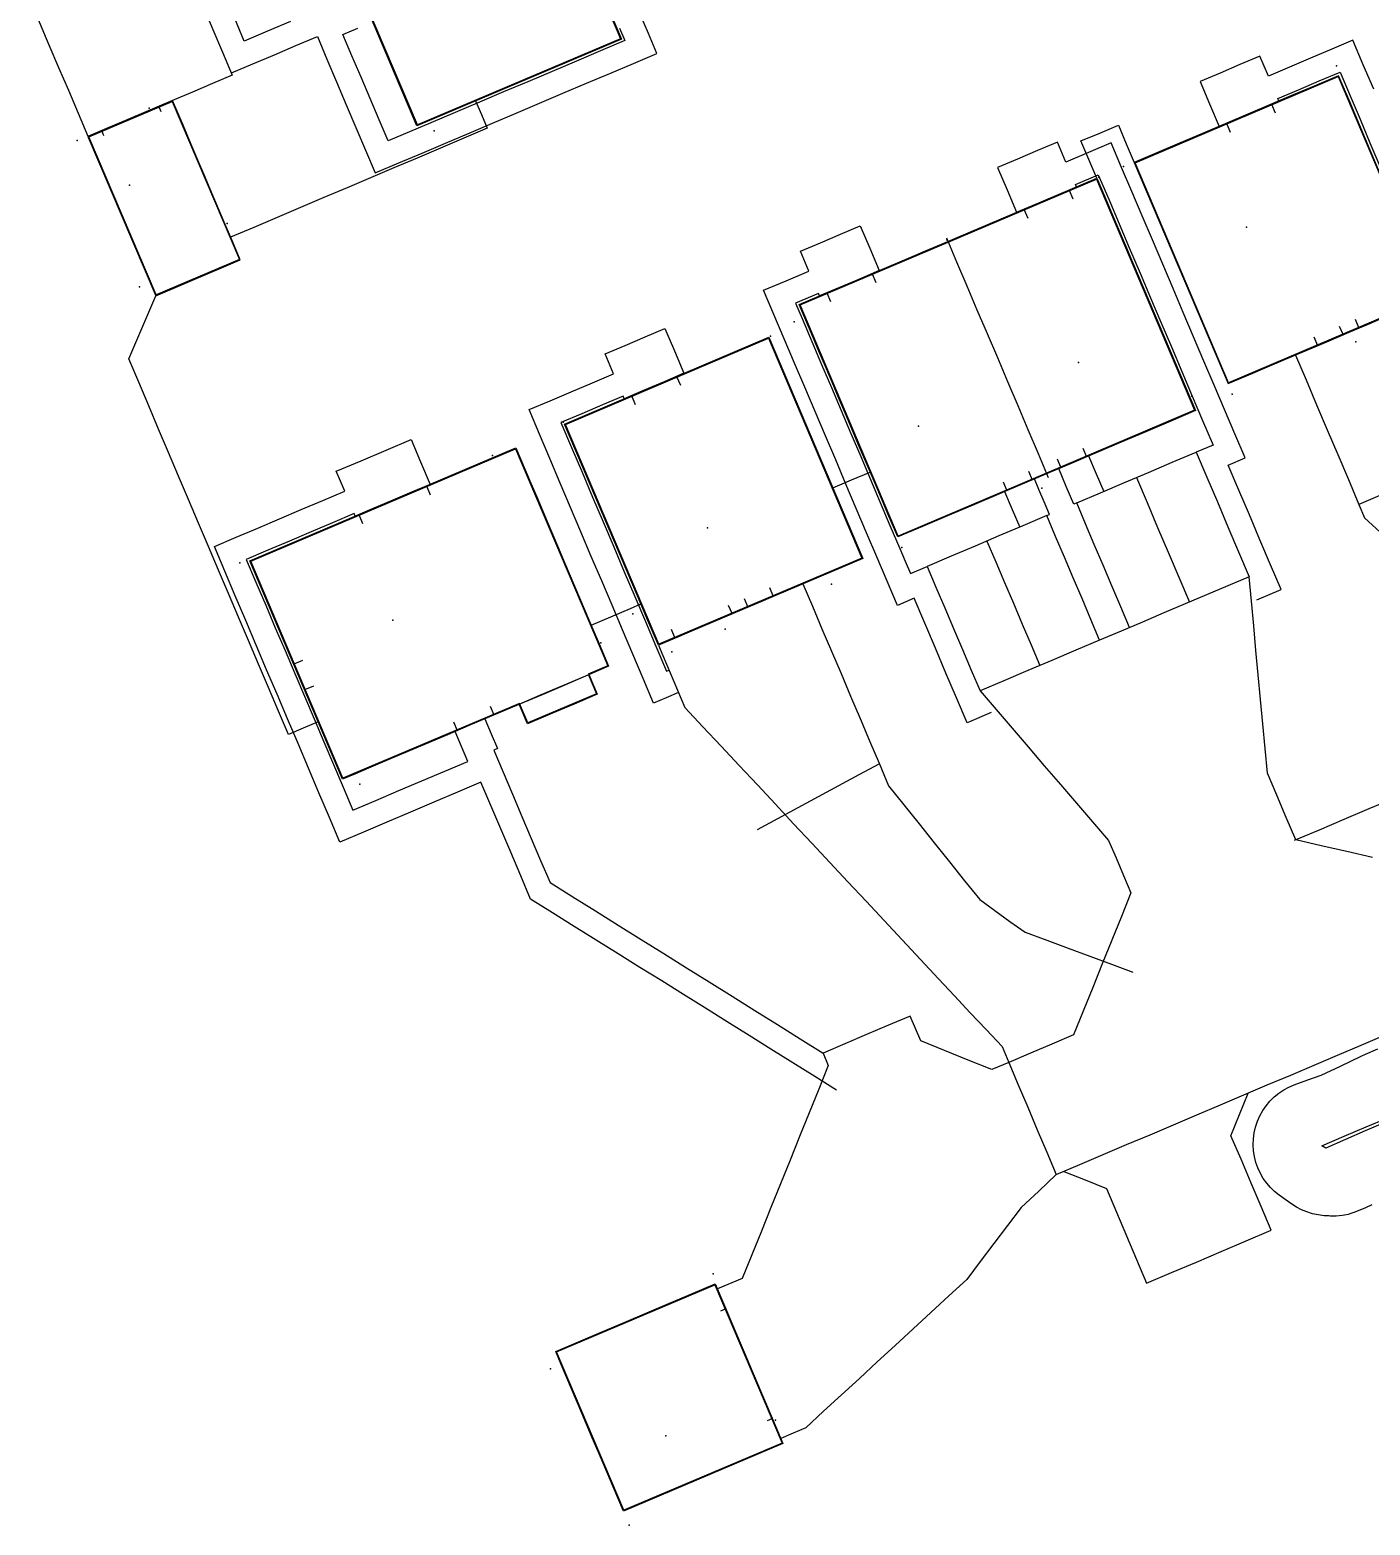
# Model space of a CAD drawing. Header units: metres. Extents: x 337936 to 338469, y 373266 to 374026.
# Drawn here: x 338132.1 to 338181.6, y 373342.9 to 373398.1 of the extents above; entities that cross this region are included whole.
import ezdxf

# ---------------------------------------------------------------- set-up
doc = ezdxf.new("R2010")
doc.units = ezdxf.units.M
for name, color, linetype in [('3D_LINES', 3, 'Continuous'), ('3D_Points', 1, 'Continuous'), ('PLOTS EXTERNAL LEVEL', 6, 'Continuous'), ('PLOTS FFL', 5, 'Continuous')]:
    doc.layers.add(name, color=color, linetype=linetype)

msp = doc.modelspace()

# ---------------------------------------------------------------- linework, layer by layer
at = {"layer": '3D_LINES'}
for points in [[(338137.391, 373401.524, 33.817), (338137.749, 373400.68, 33.826), (338138.107, 373399.837, 33.842), (338138.466, 373398.993, 33.862), (338138.824, 373398.149, 33.889), (338139.182, 373397.305, 33.922), (338139.54, 373396.461, 33.935), (338138.804, 373396.149, 33.926), (338138.069, 373395.837, 33.917), (338137.333, 373395.525, 33.908)], [(338134.213, 373394.2, 33.911), (338133.855, 373395.044, 33.911), (338133.497, 373395.888, 33.911), (338133.138, 373396.732, 33.911), (338132.78, 373397.575, 33.911), (338132.422, 373398.419, 33.911), (338132.064, 373399.263, 33.911)], [(338139.506, 373396.541, 33.911), (338140.3, 373396.878, 33.911), (338141.095, 373397.215, 33.911), (338141.889, 373397.552, 33.911), (338142.683, 373397.889, 33.911), (338143.039, 373397.049, 33.911), (338143.396, 373396.209, 33.911), (338143.752, 373395.369, 33.911), (338144.109, 373394.528, 33.911), (338144.466, 373393.688, 33.911), (338144.822, 373392.848, 33.911), (338145.689, 373393.216, 33.911), (338146.556, 373393.584, 33.911), (338147.423, 373393.952, 33.911), (338148.29, 373394.32, 33.911), (338149.157, 373394.688, 33.911), (338150.024, 373395.056, 33.911), (338150.891, 373395.424, 33.911), (338151.758, 373395.792, 33.911), (338152.625, 373396.16, 33.911), (338153.492, 373396.528, 33.911), (338154.359, 373396.896, 33.911), (338155.226, 373397.264, 33.911), (338154.913, 373398.001, 33.911), (338154.601, 373398.739, 33.911)], [(338146.365, 373394.589, 33.794), (338146.005, 373395.436, 33.794), (338145.646, 373396.282, 33.794), (338145.287, 373397.128, 33.794), (338144.927, 373397.975, 33.794), (338144.568, 373398.821, 33.794)], [(338141.696, 373398.448, 33.909), (338140.839, 373398.084, 33.909), (338139.983, 373397.721, 33.909), (338139.631, 373398.552, 33.909)], [(338153.851, 373398.201, 33.911), (338154.046, 373397.741, 33.911), (338153.15, 373397.361, 33.911), (338152.254, 373396.98, 33.91), (338151.358, 373396.6, 33.91), (338150.462, 373396.22, 33.91), (338149.566, 373395.839, 33.91), (338148.67, 373395.459, 33.909), (338147.774, 373395.079, 33.909), (338146.878, 373394.698, 33.909), (338146.088, 373394.363, 33.909), (338145.299, 373394.028, 33.909), (338144.965, 373394.815, 33.909), (338144.631, 373395.603, 33.909), (338144.297, 373396.39, 33.909), (338143.962, 373397.177, 33.909), (338143.628, 373397.965, 33.909), (338144.181, 373398.199, 33.909)], [(338153.556, 373398.641, 33.911), (338153.915, 373397.794, 33.911)], [(338181.711, 373395.945, 34.195), (338181.328, 373396.848, 34.195), (338180.944, 373397.752, 34.195), (338180.163, 373397.42, 34.195), (338179.382, 373397.089, 34.195), (338178.6, 373396.757, 34.195), (338177.819, 373396.425, 34.195), (338177.507, 373397.162, 34.195), (338176.77, 373396.849, 34.195), (338176.034, 373396.537, 34.195), (338175.297, 373396.224, 34.195), (338175.649, 373395.396, 34.195), (338176.001, 373394.567, 34.195), (338176.737, 373394.88, 34.195), (338177.473, 373395.192, 34.195), (338178.21, 373395.505, 34.195), (338178.171, 373395.597, 34.195), (338178.936, 373395.922, 34.195), (338179.702, 373396.247, 34.195), (338180.467, 373396.572, 34.195), (338180.836, 373395.703, 34.195), (338181.205, 373394.835, 34.195), (338181.573, 373393.966, 34.195), (338181.942, 373393.098, 34.195)], [(338181.956, 373392.809, 34.196), (338181.571, 373393.717, 34.196), (338181.185, 373394.625, 34.196), (338180.8, 373395.533, 34.196), (338180.414, 373396.441, 34.196), (338179.576, 373396.085, 34.185), (338178.737, 373395.728, 34.174), (338177.898, 373395.372, 34.163), (338177.059, 373395.016, 34.152), (338176.22, 373394.66, 34.141), (338175.381, 373394.304, 34.13), (338174.542, 373393.948, 34.119), (338173.703, 373393.592, 34.107), (338172.864, 373393.236, 34.096)], [(338136.71, 373388.305, 33.911), (338137.491, 373388.636, 33.911), (338138.272, 373388.968, 33.911), (338139.054, 373389.299, 33.911), (338139.835, 373389.631, 33.911), (338139.555, 373390.289, 33.911), (338139.276, 373390.948, 33.911), (338138.887, 373391.863, 33.911), (338138.499, 373392.779, 33.911), (338138.11, 373393.694, 33.911), (338137.722, 373394.609, 33.911), (338137.333, 373395.525, 33.912), (338136.505, 373395.173, 33.912), (338135.739, 373394.848, 33.912), (338134.974, 373394.523, 33.911), (338134.208, 373394.198, 33.911)], [(338148.531, 373395.509, 33.903), (338148.746, 373395.002, 33.905), (338148.96, 373394.496, 33.911), (338148.098, 373394.13, 33.909), (338147.236, 373393.764, 33.909), (338146.374, 373393.398, 33.908), (338145.512, 373393.032, 33.908), (338144.65, 373392.666, 33.908), (338143.788, 373392.301, 33.908), (338142.926, 373391.935, 33.907), (338142.064, 373391.569, 33.907), (338141.202, 373391.203, 33.907), (338140.34, 373390.837, 33.907), (338139.478, 373390.471, 33.907)], [(338177.938, 373395.39, 34.182), (338178.076, 373395.065, 34.201)], [(338136.909, 373395.111, 33.912), (338136.825, 373395.309, 33.909)], [(338134.801, 373394.216, 33.9), (338134.717, 373394.414, 33.9)], [(338171.483, 373392.65, 34.043), (338171.19, 373393.34, 34.052), (338170.897, 373394.03, 34.061), (338171.588, 373394.323, 34.07), (338172.278, 373394.616, 34.079), (338172.571, 373393.926, 34.088), (338172.864, 373393.236, 34.096)], [(338176.272, 373394.682, 34.157), (338176.41, 373394.358, 34.176)], [(338177.398, 373377.07, 34.096), (338178.289, 373377.448, 34.096), (338177.898, 373378.369, 34.096), (338177.507, 373379.289, 34.096), (338177.117, 373380.21, 34.096), (338176.726, 373381.13, 34.096), (338176.335, 373382.051, 34.096), (338176.957, 373382.315, 34.096), (338176.577, 373383.21, 34.096), (338176.197, 373384.105, 34.096), (338175.817, 373385, 34.096), (338175.437, 373385.895, 34.096), (338175.057, 373386.79, 34.096), (338174.677, 373387.685, 34.096), (338174.297, 373388.58, 34.096), (338173.917, 373389.475, 34.096), (338173.537, 373390.37, 34.096), (338173.158, 373391.265, 34.096), (338172.778, 373392.159, 34.096), (338172.398, 373393.054, 34.096), (338172.013, 373393.961, 34.091), (338171.176, 373393.605, 34.087), (338170.339, 373393.25, 34.083), (338170.026, 373393.986, 34.08), (338169.29, 373393.674, 34.076), (338168.553, 373393.361, 34.072), (338167.817, 373393.049, 34.069), (338168.169, 373392.22, 34.065), (338168.52, 373391.392, 34.061), (338169.257, 373391.704, 34.057), (338169.993, 373392.017, 34.053), (338170.729, 373392.33, 34.05), (338170.69, 373392.422, 34.049), (338171.536, 373392.781, 34.045), (338171.922, 373391.872, 34.045), (338172.308, 373390.963, 34.044), (338172.694, 373390.054, 34.044), (338173.079, 373389.145, 34.044), (338173.465, 373388.237, 34.043), (338173.851, 373387.328, 34.043), (338174.237, 373386.419, 34.043), (338174.622, 373385.51, 34.042), (338175.008, 373384.601, 34.042), (338175.392, 373383.696, 34.042), (338175.776, 373382.791, 34.042), (338175.155, 373382.528, 34.042)], [(338169.628, 373381.729, 33.98), (338168.711, 373381.34, 33.98), (338167.794, 373380.951, 33.98), (338166.878, 373380.562, 33.98), (338165.961, 373380.173, 33.98), (338165.044, 373379.783, 33.98), (338164.128, 373379.394, 33.98), (338163.763, 373380.253, 33.984), (338163.399, 373381.112, 33.987), (338163.034, 373381.97, 33.991), (338162.67, 373382.829, 33.995), (338162.306, 373383.687, 33.999), (338161.941, 373384.546, 34.003), (338161.577, 373385.405, 34.006), (338161.212, 373386.263, 34.01), (338160.848, 373387.122, 34.014), (338160.483, 373387.98, 34.018), (338161.4, 373388.369, 34.022), (338162.317, 373388.759, 34.026), (338163.233, 373389.148, 34.03), (338164.15, 373389.537, 34.034), (338165.067, 373389.926, 34.038), (338165.983, 373390.315, 34.042), (338166.9, 373390.704, 34.042), (338167.817, 373391.093, 34.042), (338168.733, 373391.482, 34.043), (338169.65, 373391.871, 34.043), (338170.567, 373392.26, 34.043), (338171.483, 373392.65, 34.043), (338171.848, 373391.791, 34.043), (338172.212, 373390.932, 34.043), (338172.577, 373390.074, 34.043), (338172.941, 373389.215, 34.043), (338173.306, 373388.357, 34.043), (338173.67, 373387.498, 34.043), (338174.034, 373386.639, 34.043), (338174.399, 373385.781, 34.043), (338174.763, 373384.922, 34.043), (338175.128, 373384.064, 34.043), (338174.211, 373383.674, 34.043), (338173.294, 373383.285, 34.043), (338172.378, 373382.896, 34.043), (338171.461, 373382.507, 34.043), (338170.544, 373382.118, 34.043), (338169.628, 373381.729, 34.043)], [(338170.457, 373392.214, 34.051), (338170.595, 373391.889, 34.059)], [(338168.791, 373391.507, 34.051), (338168.929, 373391.182, 34.06)], [(338167.581, 373372.903, 34.043), (338166.691, 373372.525, 34.043), (338166.3, 373373.446, 34.043), (338165.909, 373374.366, 34.043), (338165.518, 373375.287, 34.043), (338165.128, 373376.207, 34.043), (338164.737, 373377.128, 34.043), (338164.116, 373376.864, 34.043), (338163.735, 373377.76, 34.043), (338163.355, 373378.656, 34.043), (338162.975, 373379.551, 34.043), (338162.594, 373380.447, 34.043), (338162.214, 373381.343, 34.043), (338161.834, 373382.239, 34.043), (338161.454, 373383.135, 34.043), (338161.073, 373384.031, 34.043), (338160.693, 373384.927, 34.043), (338160.313, 373385.823, 34.043), (338159.933, 373386.718, 34.043), (338159.552, 373387.614, 34.043), (338159.172, 373388.51, 34.043), (338160.009, 373388.865, 34.043), (338160.846, 373389.221, 34.043), (338160.534, 373389.957, 34.043), (338161.27, 373390.27, 34.043), (338162.007, 373390.582, 34.043), (338162.743, 373390.895, 34.043), (338163.095, 373390.067, 34.043), (338163.446, 373389.238, 34.043), (338162.71, 373388.926, 34.043), (338161.974, 373388.613, 34.043), (338161.237, 373388.3, 34.043), (338161.198, 373388.392, 34.043), (338160.352, 373388.033, 34.043), (338160.592, 373387.467, 34.043), (338160.953, 373386.617, 34.036), (338161.314, 373385.768, 34.029), (338161.675, 373384.918, 34.022), (338162.035, 373384.068, 34.015), (338162.396, 373383.218, 34.009), (338162.757, 373382.368, 34.002), (338163.118, 373381.518, 33.995), (338163.478, 373380.668, 33.988), (338163.839, 373379.818, 33.981), (338164.2, 373378.968, 33.974), (338164.396, 373378.506, 33.974), (338164.592, 373378.044, 33.974), (338165.214, 373378.308, 33.974)], [(338165.925, 373390.453, 34.044), (338166.301, 373389.567, 34.044), (338166.677, 373388.681, 34.043), (338167.053, 373387.794, 34.043), (338167.429, 373386.908, 34.043), (338167.806, 373386.022, 34.043), (338168.182, 373385.136, 34.043), (338168.558, 373384.25, 34.043), (338168.934, 373383.363, 34.043), (338169.31, 373382.477, 34.043), (338169.686, 373381.591, 34.043)], [(338163.176, 373389.123, 34.048), (338163.313, 373388.799, 34.054)], [(338142.716, 373372.559, 34.05), (338142.164, 373372.325, 34.049), (338141.612, 373372.091, 33.998), (338141.243, 373372.959, 33.995), (338140.875, 373373.827, 33.992), (338140.506, 373374.695, 33.989), (338140.137, 373375.564, 33.987), (338139.769, 373376.432, 33.984), (338139.4, 373377.3, 33.981), (338139.032, 373378.168, 33.979), (338138.663, 373379.037, 33.976), (338138.295, 373379.905, 33.973), (338137.926, 373380.773, 33.97), (338137.558, 373381.641, 33.968), (338137.189, 373382.51, 33.965), (338136.82, 373383.378, 33.962), (338136.452, 373384.246, 33.959), (338136.083, 373385.115, 33.957), (338135.715, 373385.983, 33.954), (338136.046, 373386.757, 34.005), (338136.378, 373387.531, 33.948), (338136.71, 373388.305, 33.909)], [(338161.51, 373388.416, 34.046), (338161.647, 373388.092, 34.05)], [(338156.027, 373373.648, 34.042), (338155.566, 373373.452, 34.042), (338155.106, 373373.257, 34.042), (338154.723, 373374.16, 34.042), (338154.339, 373375.064, 34.042), (338153.956, 373375.967, 34.042), (338153.572, 373376.871, 34.042), (338153.189, 373377.774, 34.042), (338152.805, 373378.678, 34.042), (338152.422, 373379.581, 34.042), (338152.038, 373380.485, 34.042), (338151.655, 373381.388, 34.042), (338151.271, 373382.292, 34.042), (338150.888, 373383.195, 34.042), (338150.504, 373384.099, 34.042), (338151.285, 373384.43, 34.042), (338152.067, 373384.762, 34.042), (338152.848, 373385.094, 34.042), (338153.629, 373385.425, 34.042), (338153.317, 373386.162, 34.042), (338154.053, 373386.474, 34.042), (338154.789, 373386.787, 34.042), (338155.526, 373387.099, 34.042), (338155.878, 373386.271, 34.042), (338156.229, 373385.442, 34.042), (338155.493, 373385.13, 34.042), (338154.756, 373384.817, 34.042), (338154.02, 373384.505, 34.042), (338153.981, 373384.597, 34.042), (338153.215, 373384.272, 34.042), (338152.45, 373383.947, 34.042), (338151.684, 373383.622, 34.042), (338152.074, 373382.703, 34.042), (338152.464, 373381.785, 34.042), (338152.854, 373380.866, 34.042), (338153.244, 373379.948, 34.042), (338153.634, 373379.029, 34.042), (338154.023, 373378.111, 34.042), (338154.413, 373377.192, 34.042), (338154.803, 373376.274, 34.042), (338155.193, 373375.356, 34.042), (338155.583, 373374.437, 34.042), (338155.675, 373374.476, 34.042)], [(338176.333, 373385.063, 34.098), (338177.244, 373385.45, 34.118), (338178.154, 373385.837, 34.137), (338179.065, 373386.223, 34.157), (338179.976, 373386.61, 34.177), (338180.887, 373386.996, 34.197), (338181.629, 373387.312, 34.196)], [(338180.441, 373387.19, 34.22), (338180.579, 373386.866, 34.208)], [(338181.026, 373387.438, 34.214), (338181.163, 373387.114, 34.206)], [(338162.835, 373378.602, 34.042), (338162.175, 373378.322, 34.042), (338161.515, 373378.042, 34.042), (338160.728, 373377.707, 34.042), (338159.941, 373377.373, 34.042), (338159.154, 373377.039, 34.043), (338158.367, 373376.705, 34.043), (338157.58, 373376.371, 34.043), (338156.815, 373376.046, 34.043), (338156.049, 373375.721, 34.043), (338155.284, 373375.397, 34.043), (338154.899, 373376.305, 34.043), (338154.513, 373377.213, 34.043), (338154.128, 373378.121, 34.043), (338153.743, 373379.029, 34.043), (338153.357, 373379.937, 34.043), (338152.972, 373380.845, 34.043), (338152.586, 373381.753, 34.043), (338152.201, 373382.661, 34.043), (338151.815, 373383.569, 34.043), (338152.654, 373383.925, 34.043), (338153.493, 373384.281, 34.043), (338154.332, 373384.637, 34.043), (338155.171, 373384.993, 34.043), (338156.01, 373385.349, 34.043), (338156.849, 373385.706, 34.043), (338157.688, 373386.062, 34.043), (338158.527, 373386.418, 34.043), (338159.366, 373386.774, 34.043)], [(338179.5, 373386.791, 34.2), (338179.638, 373386.466, 34.187)], [(338178.821, 373386.119, 34.17), (338179.211, 373385.199, 34.142), (338179.602, 373384.278, 34.12), (338179.993, 373383.358, 34.098), (338180.384, 373382.437, 34.076), (338180.774, 373381.517, 34.054), (338181.165, 373380.596, 34.033)], [(338155.958, 373385.327, 34.051), (338156.095, 373385.003, 34.061)], [(338154.292, 373384.62, 34.052), (338154.429, 373384.295, 34.061)], [(338161.865, 373358.949, 34.042), (338161.058, 373359.453, 34.042), (338160.251, 373359.958, 34.042), (338159.443, 373360.462, 34.042), (338158.636, 373360.967, 34.042), (338157.829, 373361.471, 34.042), (338157.021, 373361.976, 34.042), (338156.214, 373362.48, 34.042), (338155.406, 373362.985, 34.042), (338154.599, 373363.489, 34.042), (338153.792, 373363.994, 34.042), (338152.984, 373364.498, 34.042), (338152.177, 373365.003, 34.042), (338151.37, 373365.507, 34.042), (338150.562, 373366.012, 34.042), (338150.196, 373366.876, 34.042), (338149.829, 373367.74, 34.042), (338149.462, 373368.604, 34.042), (338149.095, 373369.468, 34.042), (338148.728, 373370.332, 34.042), (338147.859, 373369.964, 34.042), (338146.99, 373369.595, 34.042), (338146.122, 373369.226, 34.042), (338145.253, 373368.857, 34.042), (338144.384, 373368.488, 34.042), (338143.515, 373368.119, 34.042), (338143.128, 373369.029, 34.042), (338142.742, 373369.94, 34.042), (338142.356, 373370.85, 34.042), (338141.969, 373371.76, 34.042), (338141.583, 373372.67, 34.042), (338141.197, 373373.58, 34.042), (338140.81, 373374.49, 34.042), (338140.424, 373375.401, 34.042), (338140.038, 373376.311, 34.042), (338139.651, 373377.221, 34.042), (338139.265, 373378.131, 34.042), (338138.879, 373379.041, 34.042), (338139.681, 373379.382, 34.042), (338140.484, 373379.723, 34.042), (338141.287, 373380.063, 34.042), (338142.09, 373380.404, 34.042), (338142.892, 373380.745, 34.042), (338143.695, 373381.086, 34.042), (338143.383, 373381.822, 34.042), (338144.303, 373382.213, 34.042), (338145.224, 373382.603, 34.042), (338146.144, 373382.994, 34.042), (338146.496, 373382.166, 34.042), (338146.847, 373381.337, 34.042), (338146.157, 373381.044, 34.042), (338145.467, 373380.751, 34.042), (338144.776, 373380.458, 34.042), (338144.086, 373380.165, 34.042), (338144.047, 373380.257, 34.042), (338143.249, 373379.919, 34.042), (338142.452, 373379.58, 34.042), (338141.654, 373379.241, 34.042), (338140.856, 373378.903, 34.042), (338140.059, 373378.564, 34.042), (338140.416, 373377.722, 34.042), (338140.774, 373376.88, 34.042), (338141.131, 373376.038, 34.042), (338141.489, 373375.195, 34.042), (338141.846, 373374.353, 34.042), (338142.204, 373373.511, 34.042), (338142.561, 373372.668, 34.042), (338142.919, 373371.826, 34.042), (338143.276, 373370.984, 34.042), (338143.634, 373370.142, 34.042), (338143.991, 373369.299, 34.042), (338144.841, 373369.66, 34.042), (338145.69, 373370.021, 34.042), (338146.54, 373370.381, 34.042), (338147.389, 373370.742, 34.042), (338148.239, 373371.102, 34.042), (338148.004, 373371.655, 34.042), (338147.77, 373372.207, 34.042)], [(338140.19, 373378.511, 34.042), (338141.09, 373378.893, 34.042), (338141.989, 373379.275, 34.042), (338142.889, 373379.657, 34.042), (338143.789, 373380.039, 34.042), (338144.689, 373380.421, 34.042), (338145.588, 373380.803, 34.042), (338146.488, 373381.185, 34.042), (338147.388, 373381.567, 34.042), (338148.288, 373381.949, 34.042), (338149.187, 373382.331, 34.042), (338150.019, 373382.683, 34.042), (338150.403, 373381.779, 34.042), (338150.787, 373380.874, 34.042), (338151.171, 373379.969, 34.042), (338151.555, 373379.065, 34.042), (338151.938, 373378.16, 34.042), (338152.322, 373377.256, 34.042), (338152.706, 373376.351, 34.042), (338153.09, 373375.446, 34.043), (338153.443, 373374.615, 34.042), (338152.593, 373374.254, 34.042), (338151.742, 373373.893, 34.042), (338150.892, 373373.532, 34.042), (338150.042, 373373.171, 34.042), (338149.191, 373372.81, 34.042), (338148.341, 373372.449, 34.042), (338147.49, 373372.088, 34.042), (338146.64, 373371.727, 34.042), (338145.789, 373371.366, 34.042), (338144.939, 373371.005, 34.042), (338144.089, 373370.644, 34.042), (338143.615, 373370.443, 34.042)], [(338170.961, 373382.678, 34.072), (338171.098, 373382.353, 34.056)], [(338187.187, 373383.153, 34.106), (338186.327, 373382.787, 34.106), (338185.466, 373382.422, 34.106), (338184.606, 373382.057, 34.106), (338183.746, 373381.692, 34.089), (338182.886, 373381.327, 34.07), (338182.025, 373380.962, 34.051), (338181.165, 373380.596, 34.033), (338181.377, 373380.097, 34.025), (338182.094, 373379.442, 34.014), (338182.811, 373378.788, 34.003), (338183.528, 373378.133, 33.993), (338184.245, 373377.478, 33.982), (338184.963, 373376.823, 33.971), (338185.68, 373376.168, 33.96), (338186.31, 373375.567, 33.951), (338186.941, 373374.966, 33.941), (338187.571, 373374.365, 33.931)], [(338170.019, 373382.278, 34.079), (338170.157, 373381.954, 34.063)], [(338170.737, 373380.652, 34.041), (338170.632, 373380.608, 34.04), (338170.354, 373381.263, 34.051), (338170.075, 373381.919, 34.063), (338170.628, 373382.153, 34.059), (338171.18, 373382.388, 34.055), (338171.458, 373381.732, 34.057), (338171.737, 373381.077, 34.047)], [(338172.69, 373376.05, 34.014), (338172.365, 373376.817, 34.018), (338172.039, 373377.584, 34.022), (338171.714, 373378.351, 34.027), (338171.388, 373379.118, 34.031), (338171.062, 373379.885, 34.035), (338170.737, 373380.652, 34.041), (338171.62, 373381.027, 34.046), (338172.504, 373381.402, 34.051), (338173.388, 373381.777, 34.057), (338174.271, 373382.153, 34.062), (338175.155, 373382.528, 34.067), (338175.546, 373381.607, 34.053), (338175.937, 373380.687, 34.038), (338176.327, 373379.766, 34.023), (338176.718, 373378.846, 34.008), (338177.109, 373377.925, 33.994)], [(338161.729, 373381.207, 34.173), (338162.419, 373381.5, 34.172), (338163.11, 373381.793, 34.171)], [(338168.961, 373381.829, 34.043), (338169.099, 373381.504, 34.043)], [(338172.946, 373381.59, 34.054), (338173.337, 373380.669, 34.039), (338173.727, 373379.749, 34.025), (338174.118, 373378.828, 34.012), (338174.509, 373377.908, 34.006), (338174.9, 373376.987, 34.001)], [(338146.714, 373381.281, 34.053), (338146.852, 373380.956, 34.066)], [(338168.02, 373381.429, 34.072), (338168.157, 373381.105, 34.055)], [(338169.632, 373380.183, 34.044), (338169.737, 373380.228, 34.044), (338169.541, 373380.689, 34.044), (338169.345, 373381.15, 34.044), (338169.18, 373381.539, 34.043), (338168.628, 373381.305, 34.043), (338168.076, 373381.07, 34.043), (338168.354, 373380.414, 34.043), (338168.632, 373379.759, 34.043)], [(338144.219, 373380.222, 34.053), (338144.357, 373379.897, 34.066)], [(338171.586, 373375.581, 34.02), (338171.26, 373376.348, 34.024), (338170.935, 373377.115, 34.028), (338170.609, 373377.882, 34.033), (338170.283, 373378.649, 34.037), (338169.958, 373379.416, 34.042), (338169.632, 373380.183, 34.046), (338168.748, 373379.808, 34.048), (338167.865, 373379.433, 34.035), (338166.981, 373379.058, 34.022), (338166.097, 373378.683, 34.009), (338165.214, 373378.308, 33.997), (338165.539, 373377.541, 34.008), (338165.865, 373376.774, 34.019), (338166.19, 373376.006, 34.031), (338166.516, 373375.239, 34.042), (338166.842, 373374.472, 34.049), (338167.167, 373373.705, 34.044)], [(338167.423, 373379.245, 34.029), (338167.748, 373378.478, 34.04), (338168.074, 373377.711, 34.049), (338168.4, 373376.944, 34.045), (338168.725, 373376.177, 34.041), (338169.051, 373375.41, 34.036), (338169.377, 373374.643, 34.032)], [(338181.665, 373367.545, 33.929), (338180.72, 373367.765, 33.936), (338179.776, 373367.984, 33.943), (338178.831, 373368.204, 33.95), (338178.482, 373369.026, 33.954), (338178.134, 373369.847, 33.959), (338177.785, 373370.669, 33.964), (338177.7, 373371.576, 33.967), (338177.616, 373372.483, 33.97), (338177.531, 373373.39, 33.973), (338177.447, 373374.297, 33.976), (338177.362, 373375.204, 33.98), (338177.278, 373376.111, 33.983), (338177.193, 373377.018, 33.986), (338177.109, 373377.925, 33.994), (338176.32, 373377.59, 33.993), (338175.531, 373377.255, 33.998), (338174.742, 373376.92, 34.002), (338173.953, 373376.585, 34.006), (338173.164, 373376.251, 34.011), (338172.375, 373375.916, 34.015), (338171.586, 373375.581, 34.02), (338170.702, 373375.206, 34.025), (338169.818, 373374.831, 34.029), (338168.935, 373374.455, 34.034), (338168.051, 373374.08, 34.039), (338167.167, 373373.705, 34.044), (338167.761, 373373.014, 34.038), (338168.355, 373372.324, 34.032), (338168.949, 373371.633, 34.026), (338169.542, 373370.942, 34.02), (338170.136, 373370.251, 34.014), (338170.73, 373369.56, 34.008), (338171.323, 373368.869, 34.002), (338171.917, 373368.178, 33.996), (338172.192, 373367.531, 33.993), (338172.467, 373366.884, 33.989), (338172.741, 373366.237, 33.985), (338172.388, 373365.363, 33.985), (338172.035, 373364.489, 33.985), (338171.682, 373363.614, 33.985), (338171.329, 373362.74, 33.985), (338170.975, 373361.866, 33.985), (338170.622, 373360.992, 33.985), (338169.824, 373360.653, 33.989), (338169.026, 373360.314, 33.994), (338168.227, 373359.975, 33.998), (338168.579, 373359.147, 33.994), (338168.93, 373358.318, 33.989), (338169.282, 373357.49, 33.986), (338169.634, 373356.661, 33.986), (338169.985, 373355.833, 33.986), (338170.851, 373356.201, 33.981), (338171.718, 373356.568, 33.976), (338172.584, 373356.936, 33.972), (338173.45, 373357.303, 33.967), (338174.316, 373357.671, 33.962), (338175.182, 373358.039, 33.958), (338176.048, 373358.406, 33.953), (338176.914, 373358.774, 33.949), (338177.78, 373359.141, 33.944), (338178.646, 373359.509, 33.939), (338179.512, 373359.877, 33.935), (338180.378, 373360.244, 33.936), (338181.244, 373360.612, 33.938), (338182.11, 373360.98, 33.939)], [(338159.392, 373377.523, 34.081), (338159.53, 373377.199, 34.067)], [(338160.623, 373377.663, 34.067), (338160.975, 373376.834, 34.05), (338161.327, 373376.004, 34.05), (338161.679, 373375.175, 34.037), (338162.031, 373374.346, 34.021), (338162.383, 373373.517, 34.005), (338162.735, 373372.687, 33.994), (338163.087, 373371.858, 34.007), (338163.439, 373371.029, 34.019), (338163.791, 373370.2, 34.031), (338164.352, 373369.498, 34.046), (338164.912, 373368.797, 34.046), (338165.473, 373368.095, 34.04), (338166.033, 373367.394, 34.034), (338166.594, 373366.692, 34.028), (338167.154, 373365.991, 34.023), (338167.713, 373365.588, 34.018), (338168.272, 373365.186, 34.013), (338168.831, 373364.784, 34.008), (338169.629, 373364.488, 34.002), (338170.426, 373364.193, 33.995), (338171.223, 373363.897, 33.989), (338172.021, 373363.602, 33.983), (338172.818, 373363.306, 33.977)], [(338152.797, 373376.137, 34.043), (338153.523, 373376.445, 34.043), (338154.249, 373376.753, 34.043), (338154.638, 373376.919, 34.042)], [(338157.867, 373376.876, 34.081), (338158.004, 373376.551, 34.067)], [(338158.451, 373377.124, 34.081), (338158.589, 373376.799, 34.067)], [(338155.759, 373375.981, 34.05), (338155.896, 373375.656, 34.05)], [(338155.284, 373375.397, 34.043), (338155.449, 373375.008, 34.043), (338155.72, 373374.37, 34.043), (338155.991, 373373.733, 34.043), (338156.261, 373373.095, 34.043), (338156.931, 373372.379, 34.043), (338157.6, 373371.663, 34.043), (338158.27, 373370.947, 34.043), (338158.939, 373370.23, 34.043), (338159.609, 373369.514, 34.043), (338160.279, 373368.798, 34.043), (338160.948, 373368.081, 34.043), (338161.618, 373367.365, 34.043), (338162.287, 373366.649, 34.043), (338162.957, 373365.933, 34.043), (338163.626, 373365.216, 34.043), (338164.296, 373364.5, 34.043), (338164.966, 373363.784, 34.043), (338165.635, 373363.068, 34.043), (338166.221, 373362.441, 34.043), (338166.807, 373361.814, 34.043), (338167.393, 373361.187, 34.043), (338167.979, 373360.561, 34.043), (338168.227, 373359.975, 34.043), (338167.601, 373359.71, 34.043), (338166.727, 373360.063, 34.043), (338165.853, 373360.416, 34.043), (338164.979, 373360.769, 34.043), (338164.588, 373361.69, 34.043), (338163.783, 373361.348, 34.043), (338162.977, 373361.006, 34.043), (338162.172, 373360.664, 34.043), (338161.366, 373360.322, 34.043), (338161.561, 373359.862, 34.043), (338161.208, 373358.988, 34.043), (338160.855, 373358.114, 34.043), (338160.502, 373357.24, 34.043), (338160.149, 373356.366, 34.043), (338159.796, 373355.491, 34.043), (338159.442, 373354.617, 34.043), (338159.089, 373353.743, 34.043), (338158.736, 373352.869, 34.043), (338158.383, 373351.995, 34.043), (338157.462, 373351.604, 34.043)], [(338142.137, 373374.827, 34.062), (338141.812, 373374.689, 34.05)], [(338142.536, 373373.885, 34.058), (338142.212, 373373.748, 34.05)], [(338153.026, 373373.583, 34.05), (338152.166, 373373.218, 34.05), (338151.306, 373372.853, 34.05), (338150.446, 373372.488, 34.05), (338150.139, 373373.212, 34.05), (338150.999, 373373.577, 34.05), (338151.858, 373373.942, 34.05), (338152.718, 373374.307, 34.05)], [(338149.069, 373373.141, 34.052), (338149.207, 373372.817, 34.05)], [(338147.714, 373372.566, 34.058), (338147.851, 373372.241, 34.05)], [(338148.874, 373372.676, 34.05), (338149.109, 373372.123, 34.05), (338149.343, 373371.571, 34.05), (338149.205, 373371.513, 34.05), (338149.551, 373370.698, 34.05), (338149.897, 373369.883, 34.05), (338150.243, 373369.069, 34.05), (338150.588, 373368.254, 34.05), (338150.934, 373367.439, 34.05), (338151.28, 373366.625, 34.05), (338152.12, 373366.099, 34.05), (338152.961, 373365.574, 34.05), (338153.802, 373365.049, 34.05), (338154.642, 373364.524, 34.05), (338155.483, 373363.999, 34.05), (338156.323, 373363.473, 34.05), (338157.164, 373362.948, 34.05), (338158.004, 373362.423, 34.05), (338158.845, 373361.898, 34.05), (338159.685, 373361.372, 34.025), (338160.526, 373360.847, 34.043), (338161.366, 373360.322, 34.046)], [(338163.447, 373371.011, 34.019), (338162.694, 373370.605, 34.009), (338161.94, 373370.199, 34.001), (338161.187, 373369.793, 34.023), (338160.434, 373369.388, 34.045), (338159.68, 373368.982, 34.05), (338158.927, 373368.576, 34.05)], [(338178.784, 373368.184, 33.95), (338179.704, 373368.575, 33.945), (338180.625, 373368.965, 33.94), (338181.545, 373369.356, 33.935), (338182.466, 373369.747, 33.93), (338183.386, 373370.138, 33.924), (338183.708, 373369.379, 33.92), (338184.03, 373368.62, 33.916), (338184.352, 373367.862, 33.911)], [(338181.647, 373354.711, 33.954), (338181.414, 373354.605, 33.955), (338181.136, 373354.492, 33.956), (338180.98, 373354.428, 33.957), (338180.908, 373354.402, 33.957), (338180.764, 373354.359, 33.957), (338180.634, 373354.332, 33.958), (338180.543, 373354.315, 33.958), (338180.32, 373354.295, 33.958), (338180.098, 373354.295, 33.958), (338180.049, 373354.3, 33.958), (338179.879, 373354.308, 33.958), (338179.663, 373354.337, 33.958), (338179.451, 373354.384, 33.958), (338179.245, 373354.45, 33.958), (338179.047, 373354.531, 33.957), (338178.858, 373354.629, 33.957), (338178.607, 373354.791, 33.956), (338178.559, 373354.824, 33.956), (338178.391, 373354.95, 33.957), (338178.215, 373355.066, 33.962), (338178.05, 373355.2, 33.966), (338177.897, 373355.349, 33.972), (338177.757, 373355.512, 33.986), (338177.632, 373355.688, 34), (338177.524, 373355.876, 34.015), (338177.432, 373356.074, 34.027), (338177.359, 373356.28, 34.019), (338177.306, 373356.493, 34.011), (338177.272, 373356.711, 34.003), (338177.259, 373356.931, 33.996), (338177.267, 373357.152, 33.988), (338177.296, 373357.372, 33.982), (338177.345, 373357.588, 33.975), (338177.415, 373357.799, 33.969), (338177.504, 373358.002, 33.964), (338177.612, 373358.195, 33.96), (338177.738, 373358.377, 33.956), (338177.879, 373358.546, 33.952), (338178.036, 373358.701, 33.95), (338178.206, 373358.84, 33.948), (338178.387, 373358.962, 33.947), (338178.578, 373359.066, 33.946), (338178.777, 373359.152, 33.947), (338179.277, 373359.328, 33.949), (338179.776, 373359.503, 33.951), (338180.485, 373359.84, 33.951), (338181.247, 373360.207, 33.951), (338181.409, 373360.276, 33.951), (338181.869, 373360.472, 33.952)], [(338170.262, 373355.95, 33.984), (338171.048, 373355.632, 33.981), (338171.835, 373355.314, 33.978), (338172.206, 373354.44, 33.997), (338172.577, 373353.565, 34.032), (338172.949, 373352.691, 33.986), (338173.32, 373351.817, 33.979), (338174.24, 373352.207, 33.976), (338175.161, 373352.598, 33.972), (338176.081, 373352.989, 33.969), (338177.002, 373353.379, 33.966), (338177.922, 373353.77, 33.963), (338177.551, 373354.645, 33.963), (338177.18, 373355.519, 34.005), (338176.809, 373356.394, 34.006), (338176.438, 373357.268, 33.971), (338176.755, 373358.055, 33.951), (338177.073, 373358.842, 33.948)], [(338182.122, 373357.758, 33.979), (338181.396, 373357.441, 33.983), (338180.669, 373357.125, 33.988), (338179.943, 373356.809, 33.992), (338179.793, 373356.898, 34.002), (338180.614, 373357.246, 33.997), (338181.436, 373357.593, 33.991), (338182.206, 373357.911, 33.985)], [(338169.985, 373355.833, 33.986), (338169.336, 373355.222, 33.99), (338168.686, 373354.611, 33.994), (338168.182, 373353.948, 33.997), (338167.679, 373353.285, 34.001), (338167.176, 373352.621, 34.004), (338166.673, 373351.958, 34.008), (338166.012, 373351.348, 34.012), (338165.352, 373350.739, 34.016), (338164.691, 373350.129, 34.02), (338164.03, 373349.52, 34.029), (338163.37, 373348.91, 34.039), (338162.709, 373348.3, 34.042), (338162.048, 373347.691, 34.036), (338161.388, 373347.081, 34.033), (338160.727, 373346.472, 34.031), (338160.267, 373346.276, 34.033), (338159.807, 373346.081, 34.036)], [(338153.994, 373343.391, 34.039), (338153.61, 373344.296, 34.039), (338153.226, 373345.2, 34.039), (338152.842, 373346.104, 34.039), (338152.458, 373347.008, 34.039), (338152.074, 373347.913, 34.039), (338151.691, 373348.817, 34.039), (338151.489, 373349.291, 34.039), (338152.331, 373349.648, 34.039), (338153.173, 373350.006, 34.039), (338154.015, 373350.363, 34.039), (338154.857, 373350.72, 34.039), (338155.699, 373351.078, 34.039), (338156.541, 373351.435, 34.04), (338157.382, 373351.792, 34.04), (338157.74, 373350.949, 34.04), (338158.098, 373350.107, 34.04), (338158.456, 373349.264, 34.04), (338158.813, 373348.421, 34.04), (338159.171, 373347.578, 34.04), (338159.529, 373346.736, 34.04), (338159.887, 373345.893, 34.04)], [(338157.774, 373350.869, 34.05), (338157.576, 373350.785, 34.05)], [(338159.495, 373346.816, 34.04), (338159.297, 373346.732, 34.04)]]:
    msp.add_polyline3d(points, dxfattribs=at)
at = {"layer": '3D_Points'}
for p in [(338180.341, 373396.811, 34.2), (338136.474, 373395.244, 33.9), (338147.004, 373394.401, 33.9), (338133.813, 373394.047, 33.9), (338171.554, 373392.692, 34.05), (338172.469, 373393.085, 34.1), (338135.738, 373392.398, 33.9), (338139.347, 373390.978, 33.9), (338177.006, 373390.839, 34.35), (338165.943, 373390.381, 34.05), (338136.107, 373388.642, 33.9), (338160.295, 373387.341, 34.05), (338159.431, 373386.818, 34.05), (338181.052, 373386.607, 34.2), (338170.803, 373385.839, 34.2), (338174.986, 373384.592, 34.05), (338176.484, 373384.668, 34.1), (338151.771, 373383.634, 34.05), (338164.897, 373383.493, 34.2), (338149.157, 373382.402, 34.05), (338169.448, 373381.193, 34.05), (338157.096, 373379.734, 34.2), (338164.277, 373379.001, 33.975), (338139.817, 373378.437, 34.05), (338161.68, 373377.653, 34.05), (338145.468, 373376.317, 34.2), (338154.335, 373376.551, 34.05), (338157.745, 373375.982, 34.05), (338153.162, 373375.477, 34.05), (338155.774, 373375.146, 34.05), (338144.254, 373370.255, 34.05), (338157.308, 373352.166, 34.05), (338151.301, 373348.652, 34.05), (338159.605, 373346.754, 34.05), (338155.563, 373346.174, 34.05), (338154.204, 373342.877, 34.05)]:
    msp.add_point(p, dxfattribs=at)
at = {"layer": 'PLOTS EXTERNAL LEVEL'}
for points in [[(338146.365, 373394.589, 34.05), (338142.412, 373403.9, 34.05), (338149.963, 373407.105, 34.05), (338153.915, 373397.794, 34.05), (338146.365, 373394.589, 34.05)], [(338176.333, 373385.063, 34.35), (338183.883, 373388.268, 34.35), (338180.414, 373396.441, 34.35), (338172.864, 373393.236, 34.35), (338176.333, 373385.063, 34.35)], [(338136.71, 373388.305, 33.9), (338139.835, 373389.631, 33.9), (338137.333, 373395.525, 33.9), (338134.208, 373394.198, 33.9), (338136.71, 373388.305, 33.9)], [(338164.128, 373379.394, 34.2), (338160.483, 373387.98, 34.2), (338165.983, 373390.315, 34.2), (338171.483, 373392.65, 34.2), (338175.128, 373384.064, 34.2), (338169.628, 373381.729, 34.2), (338164.128, 373379.394, 34.2)], [(338162.835, 373378.602, 34.2), (338155.284, 373375.397, 34.2), (338151.815, 373383.569, 34.2), (338159.366, 373386.774, 34.2), (338162.835, 373378.602, 34.2)], [(338150.446, 373372.488, 34.2), (338150.139, 373373.212, 34.2), (338143.615, 373370.443, 34.2), (338140.19, 373378.511, 34.2), (338150.019, 373382.683, 34.2), (338153.443, 373374.615, 34.2), (338152.718, 373374.307, 34.2), (338153.026, 373373.583, 34.2), (338150.446, 373372.488, 34.2)], [(338153.994, 373343.391, 34.05), (338151.489, 373349.291, 34.05), (338157.382, 373351.792, 34.05), (338159.887, 373345.893, 34.05), (338153.994, 373343.391, 34.05)]]:
    msp.add_polyline3d(points, dxfattribs=at)
at = {"layer": 'PLOTS FFL'}
for points in [[(338146.378, 373394.622, 34.05), (338142.445, 373403.887, 34.05), (338149.95, 373407.072, 34.05), (338153.882, 373397.807, 34.05), (338146.378, 373394.622, 34.05)], [(338176.346, 373385.096, 34.35), (338172.897, 373393.222, 34.35), (338180.401, 373396.408, 34.35), (338183.851, 373388.282, 34.35), (338176.346, 373385.096, 34.35)], [(338136.723, 373388.337, 33.9), (338134.241, 373394.185, 33.9), (338137.32, 373395.492, 33.9), (338139.802, 373389.644, 33.9), (338136.723, 373388.337, 33.9)], [(338164.141, 373379.427, 34.2), (338160.516, 373387.967, 34.2), (338165.993, 373390.292, 34.2), (338171.47, 373392.617, 34.2), (338175.095, 373384.077, 34.2), (338169.618, 373381.752, 34.2), (338164.141, 373379.427, 34.2)], [(338162.802, 373378.615, 34.2), (338155.298, 373375.429, 34.2), (338151.848, 373383.556, 34.2), (338159.353, 373386.741, 34.2), (338162.802, 373378.615, 34.2)], [(338150.46, 373372.52, 34.2), (338150.152, 373373.245, 34.2), (338143.628, 373370.476, 34.2), (338140.223, 373378.498, 34.2), (338150.005, 373382.651, 34.2), (338153.411, 373374.628, 34.2), (338152.686, 373374.321, 34.2), (338152.993, 373373.596, 34.2), (338150.46, 373372.52, 34.2)], [(338154.007, 373343.424, 34.05), (338151.522, 373349.278, 34.05), (338157.369, 373351.759, 34.05), (338159.854, 373345.906, 34.05), (338154.007, 373343.424, 34.05)]]:
    msp.add_polyline3d(points, dxfattribs=at)

doc.saveas('drawing.dxf')
